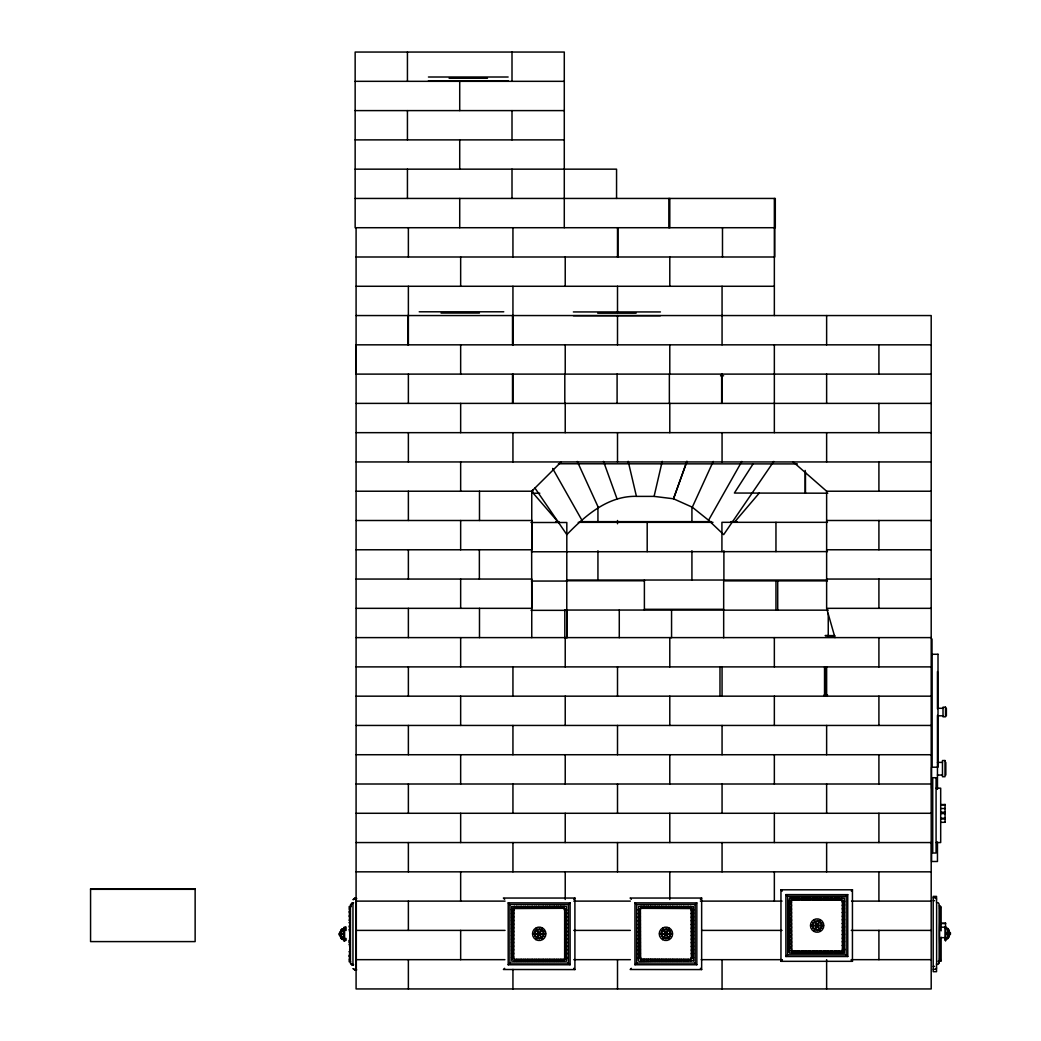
<?xml version="1.0" encoding="UTF-8"?>
<svg xmlns="http://www.w3.org/2000/svg" width="1041" height="1041" viewBox="0 0 1041 1041"><rect width="100%" height="100%" fill="white"/><g stroke="black" fill="none" stroke-linecap="round" stroke-linejoin="round"><path stroke-width="1.5" d="M512.94 315.553L512.94 344.831L512.94 286.275M791.42 900.881L791.446 902.82L789.351 902.781L789.468 952.749M842.286 900.465C841.401 905.592 847.842 900.023 842.416 900.868M789.976 897.98L789.351 902.82M789.338 900.868L792.24 900.049L842.026 900.153M789.338 908.181C792.123 905.826 792.357 912.228 789.351 910.133M789.338 915.507C792.123 913.139 792.357 919.541 789.351 917.459M789.338 922.82C792.123 920.465 792.357 926.867 789.351 924.772M789.338 930.147C792.123 927.778 792.357 934.18 789.351 932.098M789.338 937.46C792.123 935.104 792.357 941.506 789.351 939.411M789.338 944.786C792.123 942.417 792.357 948.819 789.351 946.737M564.677 958.644C564.339 952.788 570.429 959.932 563.975 959.308L514.501 959.321L513.655 958.488L513.916 908.546L563.858 908.299C564.131 912.463 569.752 909.808 564.677 908.975M350.869 904.863L351.702 903.419M564.651 958.709L564.651 908.923M693.475 960.791L693.475 906.828M791.433 900.66L791.824 950.953L841.583 951.071C848.09 951.344 842.312 944.929 842.403 950.238L842.403 900.881M513.681 908.975C514.592 913.972 508.151 908.155 513.773 908.715M636.415 496.388L654.086 496.388L662.219 461.345M789.351 904.421C792.24 902.3 792.292 908.507 789.351 906.477M789.351 911.734C792.24 909.613 792.292 915.82 789.351 913.79M789.351 919.06C792.24 916.939 792.292 923.146 789.351 921.116M789.351 926.373C792.24 924.252 792.292 930.459 789.351 928.429M789.351 933.699C792.24 931.578 792.292 937.785 789.351 935.755M789.351 941.012C792.24 938.891 792.292 945.098 789.351 943.068M789.351 948.338C792.253 946.217 792.279 952.437 789.351 950.394M686.878 461.345L673.501 498.782L654.086 496.388M686.969 461.436L673.501 498.782L692.304 507.201L708.57 520.24L723.677 534.632L773.775 461.436M353.016 899.619L354.617 898.435M353.433 899.619L354.213 898.604M351.988 904.004L353.602 902.755M693.488 960.791L639.135 961.416L638.302 960.583L638.549 906.451L693.488 906.828M936.575 968.052L935.391 969.236L933.283 969.288M692.304 507.201L713.228 461.436M948.208 936.445L948.169 935.052L948.169 936.523M708.57 520.24L741.817 461.436M753.19 463.765L734.373 493.044L827.79 493.2M948.715 937.329L947.674 938.735M340.875 930.342L341.916 928.936M341.292 930.342L341.786 929.691M847.725 894.661L785.877 894.609L785.877 956.51L847.777 956.51L847.738 894.609L846.164 896.275L846.164 954.831L847.777 956.51M852.436 889.795L852.436 961.324L780.958 961.324L780.958 889.795L852.488 889.795L851.304 891.031M354.669 898.786L356.113 897.954M844.238 952.918L844.238 898.201M341.955 929.756L341.786 929.938A7.417 7.04 80.8 0 0 340.745 931.76L340.745 931.89A7.417 3.839 -21.6 0 1 340.954 931.565M734.373 522.322L759.279 493.044M570.065 902.911L508.203 902.859L508.203 964.76L570.117 964.76L570.104 902.859L568.451 904.538L568.451 963.094L570.065 964.708M504.638 899.294L503.389 898.045L574.905 898.045L573.682 899.294M696.793 902.911L634.945 902.859L634.945 964.76L696.845 964.76L696.845 902.859L695.18 904.538L695.18 963.094L696.793 964.708M631.366 899.294L630.117 898.045L701.647 898.045L700.411 899.294M568.451 963.094L509.895 963.094L508.216 964.76M695.18 963.094L636.624 963.094L635.01 964.708M504.638 968.338L503.454 969.509L574.905 969.574L574.905 898.045M631.366 968.338L630.182 969.509L701.647 969.574L701.647 898.045M846.164 954.831L787.634 954.831L785.903 956.51M356.087 491.222L531.756 491.222L561.229 461.944M782.312 960.075L781.088 961.259M628.178 461.306L636.415 496.323C607.866 495.815 585.549 515.36 566.825 534.632L534.957 488.06M341.955 930.446L341.786 930.602A7.417 3.839 -21.6 0 0 341.201 931.24M350.349 911.096L349.19 911.395L349.19 912.97L350.349 913.269M350.349 914.753L349.19 915.065L349.19 916.627L350.349 916.939M349.711 918.578L349.464 916.666M350.349 918.409L349.464 918.683M350.349 922.079L349.19 922.378L350.244 924.994L349.464 926.009M350.349 925.735L349.19 926.035L349.88 927.648M350.349 929.392L349.19 929.704C350.31 933.712 349.958 936.991 349.464 940.648M350.349 940.374L349.19 940.674L349.19 942.248L350.349 942.547M349.711 944.2L349.464 942.287M350.349 944.031L349.464 944.304M350.349 947.687L349.607 949.561L350.349 949.873M350.349 951.357L349.19 951.656L349.88 953.257M350.349 955.013L349.19 955.313L349.19 956.887L350.349 957.186M350.349 958.67L349.19 958.982L349.19 961.754L350.661 961.754M844.108 953.049L789.937 953.14M349.464 911.369L349.711 909.444M349.464 915.026L350.244 914.011L349.464 913.009M349.464 922.339L350.244 921.337L349.464 920.322M349.464 929.665L349.711 927.752M349.464 951.617C350.336 949.769 349.698 948.104 349.711 946.048M349.464 955.287L349.711 953.361M349.464 958.943L350.244 957.928L349.464 956.926M641.217 908.299L640.397 909.131L640.644 959.073L690.586 959.321C690.964 955 696.429 958.11 691.419 958.488L691.172 908.546L641.009 908.325L641.074 906.204M514.488 908.299L514.345 906.204M354.2 898.435L355.046 898.383M351.689 903.25L353.38 903.198M352.535 903.198L350.453 904.863L350.453 963.419L352.535 965.098M349.88 918.683L349.19 920.283L350.349 920.595M349.88 944.304L349.19 944.343L349.88 945.944M789.937 897.98L844.108 898.071M563.975 959.308L564.014 961.416M690.703 959.308L690.743 961.416M841.609 951.071L841.766 953.166M939.867 959.047L939.489 959.047M428.437 77.008L508.138 77.008M449.126 78.27L487.474 78.27M428.437 80.782L508.138 80.782M355.15 81.328L564.287 81.328M355.15 110.606L564.287 110.606M355.15 139.884L564.287 139.884M355.15 169.162L616.558 169.162L616.558 198.441M355.15 198.441L775.298 198.441L775.298 227.719M356.087 256.997L774.764 256.997L774.764 227.719L355.15 227.719L355.15 52.05L564.287 52.05L564.287 227.719M356.087 286.275L774.348 286.275M419.211 311.793L503.766 311.793M573.37 311.936L660.423 311.936M441.072 313.042L479.42 313.042M597.729 313.185L636.09 313.185M356.087 315.553L931.201 315.553L931.201 988.95L356.087 988.937L356.087 227.719M573.37 315.696L660.423 315.696M931.201 344.831L356.087 344.831L356.087 374.109L931.201 374.109M720.541 375.801L723.586 375.801M356.087 403.387L931.201 403.387M356.087 432.666L931.201 432.666M356.087 461.944L931.201 461.944M558.418 463.765L797.393 463.922M793.177 461.944L826.632 491.222L931.201 491.222M531.691 493.226L539.798 493.226M356.087 520.5L531.756 520.5M826.632 520.5L931.201 520.5M555.803 521.645L559.043 521.645M580.11 521.645L711.38 521.645M730.821 521.645L737.301 521.645M530.975 522.504L566.825 522.504L566.759 637.821M578.197 522.335L712.968 522.335M827.439 522.322L721.92 522.322L721.92 551.6M356.087 549.778L531.756 549.778L531.756 491.222M826.632 549.778L931.201 549.778M531.444 551.782L827.439 551.6M356.087 579.056L531.756 579.056L531.756 637.612M826.632 579.056L931.201 579.056M567.15 580.032L827.309 580.032M566.421 580.774L644.392 580.774M531.444 581.06L566.825 581.06M827.439 580.878L723.677 580.878L723.677 637.808M356.087 608.334L531.756 608.334L531.652 549.778M826.632 491.222L826.632 608.334L931.201 608.334M644.392 609.31L723.508 609.31M564.795 610.052L723.833 610.052M531.027 610.338L566.825 610.338M723.677 610.156L828.246 610.156M834.648 635.609L825.136 635.609L834.648 635.843M356.087 637.612L931.201 637.612M356.087 666.891L931.201 666.891M824.225 694.894L827.465 694.894M824.225 695.31L827.465 695.31M356.087 696.169L931.201 696.169M938.006 708.283L943.016 708.283M938.006 715.805L943.016 715.805M356.087 725.447L931.201 725.447M356.087 754.725L931.201 754.725M937.46 762.389L942.482 762.389M937.46 775.051L942.482 775.051M356.087 784.003L931.201 784.003M936.08 788.18L940.687 788.18L940.687 842.559L936.08 842.559M940.687 804.55L945.072 804.55M940.687 804.875L945.072 804.875M940.687 808.519L945.072 808.519M940.687 812.214L945.072 812.214M356.087 813.281L931.201 813.281M940.687 813.581L945.072 813.581M940.687 818.239L945.072 818.239M940.687 818.994L945.072 818.994M940.687 822.338L945.072 822.286M356.087 842.559L931.201 842.559M356.087 871.837L931.201 871.837M90.567 889.313L195.135 889.313M785.981 894.661L787.634 896.275L846.164 896.275M933.283 897.771L935.391 897.823L936.575 899.008M354.63 898.383L356.725 898.383M933.283 900.699L934.532 900.699M356.087 901.116L505.054 901.116M573.76 901.116L630.339 901.116M700.346 901.116L782.038 901.116M851.564 901.116L931.201 901.116M508.216 902.859L509.895 904.538L568.451 904.538M635.01 902.911L636.624 904.538L695.18 904.538M939.346 905.93L940.387 905.93C939.372 925.449 939.372 941.624 940.387 961.129M351.416 906.099L350.674 906.945M350.661 906.542L349.19 906.542L349.19 909.313L350.349 909.613M939.489 908.012L940.387 908.012M691.406 908.975C696.897 908.78 690.456 913.621 691.302 908.715M941.129 923.224L945.527 923.224M941.129 923.549L945.527 923.549M941.129 927.18L945.527 927.18M356.087 930.394L505.054 930.394M573.76 930.394L630.339 930.394M701.608 930.394L782.038 930.394M851.265 930.394L931.201 930.394M941.129 937.668L945.527 937.668M640.423 958.644C634.841 958.891 641.503 953.92 640.514 958.904M356.087 959.672L504.898 959.672M573.76 959.672L630.378 959.672M701.153 959.672L782.038 959.672M851.265 959.672L931.201 959.672M938.071 961.22L941.129 961.22L941.129 937.238M353.38 965.098L351.702 964.864L350.869 963.419M933.283 966.36L934.532 966.36M356.725 969.9L354.63 969.9L353.433 968.664M841.609 900.049L841.766 897.954M690.599 908.299L690.743 906.204M563.871 908.299L564.014 906.204M349.607 923.953L350.349 924.252M349.607 938.592L350.349 938.891M353.602 964.656L352.769 964.434M355.046 969.9L353.016 968.664M641.113 959.308L641.074 961.416M514.488 959.321L514.345 961.416M349.464 927.648L350.349 927.908M349.464 945.944L350.349 946.217M349.464 953.257L350.349 953.53M341.708 931.37L341.422 932.632L341.708 931.37A7.417 7.04 80.8 0 1 342.021 930.836M781.01 889.795L782.312 891.031M341.955 937.837L341.786 937.681A7.417 3.839 21.6 0 1 341.487 937.368M700.411 968.338L701.647 969.574M573.682 968.338L574.905 969.574M851.304 960.075L852.449 961.259M948.715 929.73L947.674 928.325M558.523 522.504L533.226 493.226L532.498 490.142M342.333 939.346L341.292 937.954M341.708 939.073L340.875 937.954M552.641 468.437L581.932 520.24M577.287 461.436L598.211 507.201M603.507 461.384L617.001 498.782M826.632 608.334L834.999 637.612M950.433 932.697L950.433 934.363M949.6 931.851L949.6 935.208M946.373 708.283L946.373 715.805M945.827 762.389L945.827 775.051M945.827 926.841L945.827 940.218M945.527 923.016L945.527 928.832M945.527 937.368L945.527 941.012M945.072 804.342L945.072 822.338M944.994 926.841L944.994 940.218M941.129 906.854L941.129 930.836M937.46 671.549L937.46 708.895M937.46 715.388L937.46 789.338M937.46 842.013L937.46 861.493L931.604 861.493L931.604 842.013M936.536 902.807L936.536 896.392L933.191 896.392L933.191 971.682L936.536 971.682L936.536 963.667M932.02 638.966L932.02 654.906M931.604 767.334L931.604 788.44M878.916 344.831L878.916 374.109M878.916 403.387L878.916 432.666M878.916 461.944L878.916 491.222M878.916 520.5L878.916 549.778M878.916 579.056L878.916 608.334M878.916 637.612L878.916 666.891M878.916 696.169L878.916 725.447M878.916 754.725L878.916 784.003M878.916 813.281L878.916 842.559M878.916 871.837L878.916 901.116M878.916 930.394L878.916 959.672M839.671 897.954L839.671 900.049M839.671 951.071L839.671 953.166M838.109 897.954L838.109 900.049M838.109 951.071L838.109 953.166M836.014 897.954L836.014 900.049M836.014 951.071L836.014 953.166M834.453 897.954L834.453 900.049M834.453 951.071L834.453 953.166M832.358 897.954L832.358 900.049M832.358 951.071L832.358 953.166M830.783 897.954L830.783 900.049M830.783 951.071L830.783 953.166M828.701 897.954L828.701 900.049M828.701 951.071L828.701 953.166M828.246 613.409L828.246 636.181M827.127 897.954L827.127 900.049M827.127 951.071L827.127 953.166M826.632 315.553L826.632 344.831M826.632 374.109L826.632 403.387M826.632 432.666L826.632 461.944M826.632 666.891L826.632 696.169M826.632 725.447L826.632 754.725M826.632 784.003L826.632 813.281M826.632 842.559L826.632 871.837M826.632 959.672L826.632 988.95M825.071 666.734L825.071 695.31M825.045 897.954L825.045 900.049M825.045 951.071L825.045 953.166M824.537 666.891L824.537 696.169M823.47 897.954L823.47 900.049M823.47 951.071L823.47 953.166M821.388 897.954L821.388 900.049M821.388 951.071L821.388 953.166M819.814 897.954L819.814 900.049M819.814 951.071L819.814 953.166M817.732 897.954L817.732 900.049M817.732 951.071L817.732 953.166M816.157 897.954L816.157 900.049M816.157 951.071L816.157 953.166M814.075 897.954L814.075 900.049M814.075 951.071L814.075 953.166M812.5 897.954L812.5 900.049M812.5 951.071L812.5 953.166M810.405 897.954L810.405 900.049M810.405 951.071L810.405 953.166M808.844 897.954L808.844 900.049M808.844 951.071L808.844 953.166M806.749 897.954L806.749 900.049M806.749 951.071L806.749 953.166M805.474 471.898L805.474 493.044M805.187 470.428L805.187 493.2M805.187 897.954L805.187 900.049M805.187 951.071L805.187 953.166M803.092 897.954L803.092 900.049M803.092 951.071L803.092 953.166M801.531 897.954L801.531 900.049M801.531 951.071L801.531 953.166M799.436 897.954L799.436 900.049M799.436 951.071L799.436 953.166M797.874 897.954L797.874 900.049M797.874 951.071L797.874 953.166M795.779 897.954L795.779 900.049M795.779 951.071L795.779 953.166M794.218 897.954L794.218 900.049M794.218 951.071L794.218 953.166M792.123 897.954L792.123 900.062M792.123 951.045L792.123 953.166M789.312 898.786L789.312 952.333M787.634 896.275L787.634 954.831M777.718 580.878L777.718 610.156M775.961 522.322L775.961 551.6M775.961 580.878L775.961 610.156M774.348 198.441L774.348 315.553M774.348 344.831L774.348 432.666M774.348 637.612L774.348 666.891M774.348 696.169L774.348 725.447M774.348 754.725L774.348 784.003M774.348 813.281L774.348 842.559M774.348 871.837L774.348 901.116M723.898 550.754L723.898 580.032M722.493 227.719L722.493 256.997M722.064 286.275L722.064 344.831M722.064 374.109L722.064 403.387M722.064 432.666L722.064 461.944M722.064 666.891L722.064 696.169M722.064 725.447L722.064 754.725M722.064 784.003L722.064 813.281M722.064 842.559L722.064 871.837M722.064 959.672L722.064 988.95M721.647 374.109L721.647 403.387M719.982 666.891L719.982 696.169M691.927 507.006L691.927 521.645M691.927 550.754L691.927 580.032M688.648 906.204L688.648 908.299M688.648 959.321L688.648 961.416M687.086 906.204L687.086 908.299M687.086 959.321L687.086 961.416M684.991 906.204L684.991 908.299M684.991 959.321L684.991 961.416M683.43 906.204L683.43 908.299M683.43 959.321L683.43 961.416M681.335 906.204L681.335 908.299M681.335 959.321L681.335 961.416M679.76 906.204L679.76 908.299M679.76 959.321L679.76 961.416M677.678 906.204L677.678 908.299M677.678 959.321L677.678 961.416M676.103 906.204L676.103 908.299M676.103 959.321L676.103 961.416M674.008 906.204L674.008 908.299M674.008 959.321L674.008 961.416M672.447 906.204L672.447 908.299M672.447 959.321L672.447 961.416M671.562 610.052L671.562 637.704M670.352 906.204L670.352 908.299M670.352 959.321L670.352 961.416M669.792 198.441L669.792 227.719M669.792 256.997L669.792 286.275M669.792 344.831L669.792 374.109M669.792 403.387L669.792 432.666M669.792 637.612L669.792 666.891M669.792 696.169L669.792 725.447M669.792 754.725L669.792 784.003M669.792 813.281L669.792 842.559M669.792 871.837L669.792 899.489M669.363 374.109L669.363 403.387M668.842 198.441L668.842 227.719M668.79 906.204L668.79 908.299M668.79 959.321L668.79 961.416M666.695 906.204L666.695 908.299M666.695 959.321L666.695 961.416M665.121 906.204L665.121 908.299M665.121 959.321L665.121 961.416M663.039 906.204L663.039 908.299M663.039 959.321L663.039 961.416M661.464 906.204L661.464 908.299M661.464 959.321L661.464 961.416M659.382 906.204L659.382 908.299M659.382 959.321L659.382 961.416M657.808 906.204L657.808 908.299M657.808 959.321L657.808 961.416M655.713 906.204L655.713 908.299M655.713 959.321L655.713 961.416M654.151 906.204L654.151 908.299M654.151 959.321L654.151 961.416M652.056 906.204L652.056 908.299M652.056 959.321L652.056 961.416M650.482 906.204L650.482 908.299M650.482 959.321L650.482 961.416M648.4 906.204L648.4 908.299M648.4 959.321L648.4 961.416M647.19 522.335L647.19 551.613M646.825 906.204L646.825 908.299M646.825 959.321L646.825 961.416M644.743 906.204L644.743 908.299M644.743 959.321L644.743 961.416M644.392 580.032L644.392 610.052M643.169 906.204L643.169 908.299M643.169 959.321L643.169 961.416M636.624 904.538L636.624 963.094M619.278 610.052L619.278 637.704M617.925 227.719L617.925 256.997M617.508 227.719L617.508 256.997M617.508 286.275L617.508 312.469M617.508 315.553L617.508 344.831M617.508 432.666L617.508 461.944M617.508 520.5L617.508 523.753M617.508 666.891L617.508 696.169M617.508 725.447L617.508 754.725M617.508 784.003L617.508 813.281M617.508 842.559L617.508 871.837M617.508 959.672L617.508 988.95M617.092 374.109L617.092 403.387M597.937 507.006L597.937 521.645M597.937 550.754L597.937 580.032M566.994 610.052L566.994 637.704M565.224 256.997L565.224 286.275M565.224 344.831L565.224 374.109M565.224 403.387L565.224 432.666M565.224 637.612L565.224 666.891M565.224 696.169L565.224 725.447M565.224 754.725L565.224 784.003M565.224 813.281L565.224 842.559M565.224 871.837L565.224 899.489M564.808 374.109L564.808 403.387M564.821 610.338L564.821 637.99M561.919 906.204L561.919 908.299M561.919 959.321L561.919 961.416M560.357 906.204L560.357 908.299M560.357 959.321L560.357 961.416M558.262 906.204L558.262 908.299M558.262 959.321L558.262 961.416M556.688 906.204L556.688 908.299M556.688 959.321L556.688 961.416M554.606 906.204L554.606 908.299M554.606 959.321L554.606 961.416M553.031 906.204L553.031 908.299M553.031 959.321L553.031 961.416M550.936 906.204L550.936 908.299M550.936 959.321L550.936 961.416M549.375 906.204L549.375 908.299M549.375 959.321L549.375 961.416M547.28 906.204L547.28 908.299M547.28 959.321L547.28 961.416M545.718 906.204L545.718 908.299M545.718 959.321L545.718 961.416M543.623 906.204L543.623 908.299M543.623 959.321L543.623 961.416M542.049 906.204L542.049 908.299M542.049 959.321L542.049 961.416M539.967 906.204L539.967 908.299M539.967 959.321L539.967 961.416M538.392 906.204L538.392 908.299M538.392 959.321L538.392 961.416M536.297 906.204L536.297 908.299M536.297 959.321L536.297 961.416M534.736 906.204L534.736 908.299M534.736 959.321L534.736 961.416M532.641 906.204L532.641 908.299M532.641 959.321L532.641 961.416M532.185 520.5L532.185 549.778M531.079 906.204L531.079 908.299M531.079 959.321L531.079 961.416M528.984 906.204L528.984 908.299M528.984 959.321L528.984 961.416M527.41 906.204L527.41 908.299M527.41 959.321L527.41 961.416M525.328 906.204L525.328 908.299M525.328 959.321L525.328 961.416M523.753 906.204L523.753 908.299M523.753 959.321L523.753 961.416M521.658 906.204L521.658 908.299M521.658 959.321L521.658 961.416M520.097 906.204L520.097 908.299M520.097 959.321L520.097 961.416M518.002 906.204L518.002 908.299M518.002 959.321L518.002 961.416M516.44 906.204L516.44 908.299M516.44 959.321L516.44 961.416M512.94 227.719L512.94 256.997M512.94 374.109L512.94 403.387M512.94 432.666L512.94 461.944M512.94 666.891L512.94 696.169M512.94 725.447L512.94 754.725M512.94 784.003L512.94 813.281M512.94 842.559L512.94 871.837M512.94 969.431L512.94 988.95M512.523 315.553L512.523 344.831M512.523 374.109L512.523 403.387M512.003 52.05L512.003 81.328M512.003 110.606L512.003 139.884M512.003 169.162L512.003 198.441M509.895 904.538L509.895 963.094M479.485 491.222L479.485 520.5M479.485 608.334L479.485 637.612M479.367 549.778L479.367 579.056M460.656 256.997L460.656 286.275M460.656 344.831L460.656 374.109M460.656 403.387L460.656 432.666M460.656 461.944L460.656 491.222M460.656 520.5L460.656 549.778M460.656 579.056L460.656 608.334M460.656 637.612L460.656 666.891M460.656 696.169L460.656 725.447M460.656 754.725L460.656 784.003M460.656 813.281L460.656 842.559M460.656 871.837L460.656 901.116M460.656 930.394L460.656 959.672M459.719 81.328L459.719 110.606M459.719 139.884L459.719 169.162M459.719 198.441L459.719 227.719M408.371 227.719L408.371 256.997M408.371 286.275L408.371 344.831M408.371 374.109L408.371 403.387M408.371 432.666L408.371 461.944M408.371 491.222L408.371 520.5M408.371 549.778L408.371 579.056M408.371 608.334L408.371 637.612M408.371 666.891L408.371 696.169M408.371 725.447L408.371 754.725M408.371 784.003L408.371 813.281M408.371 842.559L408.371 871.837M408.371 901.116L408.371 930.394M408.371 959.672L408.371 988.95M407.955 315.553L407.955 344.831M407.434 52.05L407.434 81.328M407.434 110.606L407.434 139.884M407.434 169.162L407.434 198.441M356.308 898.383L356.308 969.9M352.964 903.198L352.964 965.098M349.607 918.722L349.607 920.283M349.607 926.035L349.607 927.609M349.607 940.674L349.607 942.248M349.607 955.313L349.607 956.887M346.08 927.024L346.08 930.472M346.08 938.448L346.08 940.4M345.235 927.024L345.235 930.368M345.235 938.448L345.235 940.4M345.013 927.453L345.013 928.351M345.013 939.945L345.013 940.83M344.597 927.453L344.597 940.83M344.181 927.453L344.181 928.351M344.181 939.945L344.181 940.83M343.751 927.453L343.751 940.83M340.407 932.476L340.407 933.309M339.991 932.476L339.991 935.82M339.574 933.309L339.574 934.974M339.158 933.309L339.158 934.974M343.946 928.598A8.588 7.001 61.2 0 1 344.74 928.195A8.588 5.569 -41.7 0 0 343.946 928.949M343.946 938.475A8.588 5.569 41.7 0 0 344.74 939.229A8.588 7.001 -61.2 0 1 343.946 938.813M341.201 937.486A7.417 7.04 -80.8 0 0 341.786 938.344L342.125 938.696A8.588 7.001 -61.2 0 0 342.879 939.255M340.954 937.017A7.417 7.04 -80.8 0 1 340.745 936.523L340.745 936.393A7.417 3.839 21.6 0 0 340.954 936.718M343.686 939.659A8.588 7.001 -61.2 0 1 343.296 939.476M342.879 938.904A8.588 5.569 41.7 0 1 342.489 938.488M511.573 957.33C512.497 962.144 515.698 953.66 511.573 957.33M511.573 953.673C512.653 958.553 515.607 949.965 511.573 953.673M511.573 950.004C512.497 954.805 515.698 946.334 511.573 950.004M511.573 946.347C512.653 951.24 515.607 942.639 511.573 946.347M511.573 942.691C512.497 947.492 515.698 939.008 511.573 942.691M511.573 939.034C512.653 943.914 515.607 935.325 511.573 939.034M511.573 935.365C512.497 940.166 515.698 931.695 511.573 935.365M511.573 931.708C512.653 936.601 515.607 927.999 511.573 931.708M511.573 928.052C512.497 932.853 515.698 924.369 511.573 928.052M511.573 924.395C512.653 929.275 515.607 920.686 511.573 924.395M511.573 920.725C512.497 925.527 515.698 917.056 511.573 920.725M511.573 917.069C512.653 921.962 515.607 913.36 511.573 917.069M511.573 913.412C512.497 918.214 515.698 909.73 511.573 913.412M564.69 953.673C565.77 958.553 568.724 949.965 564.69 953.673M564.69 950.004C565.614 954.805 568.815 946.334 564.69 950.004M564.69 946.347C565.77 951.24 568.724 942.639 564.69 946.347M564.69 942.691C565.614 947.492 568.815 939.008 564.69 942.691M564.69 939.034C565.77 943.914 568.724 935.325 564.69 939.034M564.69 935.365C565.614 940.166 568.815 931.695 564.69 935.365M564.69 931.708C565.77 936.601 568.724 927.999 564.69 931.708M564.69 928.052C565.614 932.853 568.815 924.369 564.69 928.052M564.69 924.395C565.77 929.275 568.724 920.686 564.69 924.395M564.69 920.725C565.614 925.527 568.815 917.056 564.69 920.725M564.69 917.069C565.77 921.962 568.724 913.36 564.69 917.069M564.69 913.412C565.614 918.214 568.815 909.73 564.69 913.412M638.302 953.673C639.382 958.553 642.336 949.965 638.302 953.673M638.302 950.004C639.226 954.805 642.427 946.334 638.302 950.004M638.302 946.347C639.382 951.24 642.336 942.639 638.302 946.347M638.302 942.691C639.226 947.492 642.427 939.008 638.302 942.691M638.302 939.034C639.382 943.914 642.336 935.325 638.302 939.034M638.302 935.365C639.226 940.166 642.427 931.695 638.302 935.365M638.302 931.708C639.382 936.601 642.336 927.999 638.302 931.708M638.302 928.052C639.226 932.853 642.427 924.369 638.302 928.052M638.302 924.395C639.382 929.275 642.336 920.686 638.302 924.395M638.302 920.725C639.226 925.527 642.427 917.056 638.302 920.725M638.302 917.069C639.382 921.962 642.336 913.36 638.302 917.069M638.302 913.412C639.226 918.214 642.427 909.73 638.302 913.412M638.302 909.756C639.395 914.649 642.349 906.021 638.302 909.756M691.419 917.069C692.512 921.962 695.453 913.36 691.419 917.069M691.419 913.412C692.343 918.214 695.544 909.73 691.419 913.412M691.419 953.673C692.512 958.553 695.453 949.965 691.419 953.673M691.419 950.004C692.343 954.805 695.544 946.334 691.419 950.004M691.419 946.347C692.512 951.24 695.453 942.639 691.419 946.347M691.419 942.691C692.343 947.492 695.544 939.008 691.419 942.691M691.419 939.034C692.512 943.914 695.453 935.325 691.419 939.034M691.419 935.365C692.343 940.166 695.544 931.695 691.419 935.365M691.419 931.708C692.512 936.601 695.453 927.999 691.419 931.708M691.419 928.052C692.343 932.853 695.544 924.369 691.419 928.052M691.419 924.395C692.512 929.275 695.453 920.686 691.419 924.395M691.419 920.725C692.343 925.527 695.544 917.056 691.419 920.725M842.403 945.41C843.731 950.238 846.112 941.663 842.403 945.41M842.403 941.754C843.47 946.633 846.515 938.058 842.403 941.754M842.403 938.097C843.731 942.912 846.112 934.337 842.403 938.097M842.403 934.441C843.47 939.32 846.515 930.732 842.403 934.441M842.403 930.771C843.731 935.599 846.112 927.024 842.403 930.771M842.403 927.115C843.47 931.994 846.515 923.419 842.403 927.115M842.403 923.458C843.731 928.273 846.112 919.697 842.403 923.458M842.403 919.802C843.47 924.681 846.515 916.093 842.403 919.802M842.403 916.132C843.731 920.96 846.112 912.384 842.403 916.132M842.403 912.476C843.47 917.355 846.515 908.78 842.403 912.476M842.403 908.819C843.731 913.634 846.112 905.058 842.403 908.819M842.403 905.163C843.47 910.042 846.515 901.454 842.403 905.163M821.7 922.951C821.765 925.865 819.215 921.493 821.7 922.951M511.599 906.828L511.821 961.168L566.538 961.168L566.538 906.451L511.599 906.828M538.431 933.595C539.446 936.77 540.891 931.357 538.431 933.595M543.727 931.214C543.74 934.128 541.203 929.743 543.727 931.214M665.16 933.595C666.175 936.77 667.632 931.357 665.16 933.595M670.456 931.214C670.482 934.128 667.945 929.743 670.456 931.214M816.495 925.345C817.51 928.52 818.955 923.107 816.495 925.345M939.138 962.808L938.305 964.252L936.627 964.487L936.627 902.573L938.305 902.807L939.138 904.252L939.138 962.808M534.775 935.976C536.076 938.566 535.907 933.855 534.775 935.976M661.503 935.976C662.805 938.566 662.636 933.855 661.503 935.976M812.761 927.713C813.945 930.316 814.075 925.67 812.761 927.713M818.473 923.172L818.707 923.315A7.417 2.472 -32.5 0 0 820.022 922.014L820.204 921.636A8.588 4.541 -48 0 0 820.334 920.036A8.588 4.099 -71.5 0 0 819.098 920.999L818.877 921.35A7.417 2.095 -87 0 0 818.473 923.172M540.448 931.422L540.682 931.565A7.417 2.355 -33 0 0 542.023 930.264L542.218 929.886A8.588 4.372 -48.7 0 0 542.4 928.286A8.588 4.307 -71.2 0 0 541.112 929.249L540.891 929.613A7.417 2.303 -86.9 0 0 540.448 931.422M667.177 931.422L667.411 931.565A7.417 2.355 -33 0 0 668.764 930.264L668.947 929.886A8.588 4.372 -48.7 0 0 669.129 928.286A8.588 4.307 -71.2 0 0 667.841 929.249L667.619 929.613A7.417 2.303 -86.9 0 0 667.177 931.422M538.08 935.807L538.002 936.197A7.417 2.381 -86.9 0 1 537.559 938.019L537.325 938.37A8.588 4.385 -71.1 0 1 536.024 939.333A8.588 4.32 -49 0 1 536.219 937.733L536.414 937.355A7.417 2.316 -33.2 0 1 537.768 936.054L538.08 935.807M664.809 935.807L664.744 936.197A7.417 2.381 -86.9 0 1 664.288 938.019L664.054 938.37A8.588 4.385 -71.1 0 1 662.753 939.333A8.588 4.32 -49 0 1 662.948 937.733L663.143 937.355A7.417 2.316 -33.2 0 1 664.496 936.054L664.809 935.807M816.105 927.544L816.04 927.947A7.417 2.589 -86.9 0 1 815.558 929.756L815.311 930.12A8.588 4.593 -70.8 0 1 813.958 931.083A8.588 4.151 -49.6 0 1 814.205 929.483L814.413 929.106A7.417 2.199 -33.6 0 1 815.793 927.804L816.105 927.544M340.329 931.76L340.329 931.89A7.417 3.839 -21.6 0 1 341.37 930.602L341.708 930.225A8.588 5.569 -41.7 0 1 343.27 928.624A8.588 7.001 61.2 0 0 341.708 929.587L341.37 929.938A7.417 7.04 80.8 0 0 340.329 931.76M949.405 935.521L949.262 935.911A7.417 7.04 80.8 0 1 948.208 937.733L947.883 938.084A8.588 7.001 61.2 0 1 946.321 939.047A8.588 5.569 -41.7 0 0 947.883 937.447L948.208 937.069A7.417 3.839 -21.6 0 0 949.262 935.781L949.405 935.521M340.329 934.011L340.329 934.284A7.417 3.188 -20.4 0 0 341.37 934.805L341.708 934.779A8.588 1.431 -30.9 0 0 343.27 934.141A8.588 1.431 30.9 0 0 341.708 933.504L341.37 933.478A7.417 3.188 20.4 0 0 340.329 934.011M949.405 933.53L949.262 933.673A7.417 3.188 20.4 0 1 948.208 934.193L947.883 934.167A8.588 1.431 30.9 0 1 946.321 933.53A8.588 1.431 -30.9 0 1 947.883 932.892L948.208 932.866A7.417 3.188 -20.4 0 1 949.262 933.4L949.405 933.53M818.07 921.051C816.3 923.068 816.235 919.06 818.07 921.051M540.071 929.301C538.262 931.292 538.236 927.323 540.071 929.301M666.8 929.301C664.991 931.292 664.965 927.323 666.8 929.301M538.431 938.266C539.876 940.361 540.422 936.419 538.431 938.266M665.16 938.266C666.604 940.361 667.164 936.419 665.16 938.266M818.07 930.068C816.209 932.046 816.274 928.078 818.07 930.068M341.916 936.744L340.875 936.041L341.916 936.744M947.883 930.758L948.169 932.02L947.883 930.758M821.7 928.156C819.215 929.626 821.765 925.241 821.7 928.156M543.727 936.419C541.203 937.915 543.74 933.478 543.727 936.419M670.456 936.419C667.932 937.915 670.482 933.478 670.456 936.419M535.126 931.044C533.473 933.374 537.533 931.109 535.126 931.044M661.855 931.044C660.215 933.374 664.275 931.109 661.855 931.044M813.112 922.781C811.46 925.124 815.571 922.86 813.112 922.781M819.931 925.423L819.931 925.696A7.417 2.225 27.5 0 0 821.687 926.217L822.091 926.191A8.588 4.294 12.3 0 0 823.522 925.553A8.588 4.294 -12.3 0 0 822.091 924.915L821.687 924.902A7.417 2.225 -27.5 0 0 819.931 925.423M541.906 933.673L541.906 933.946A7.417 2.329 27 0 0 543.688 934.467L544.118 934.454A8.588 4.333 11.3 0 0 545.588 933.816A8.588 4.333 -11.3 0 0 544.118 933.178L543.688 933.152A7.417 2.329 -27 0 0 541.906 933.673M668.634 933.673L668.634 933.946A7.417 2.329 27 0 0 670.43 934.467L670.846 934.454A8.588 4.333 11.3 0 0 672.317 933.816A8.588 4.333 -11.3 0 0 670.846 933.178L670.43 933.152A7.417 2.329 -27 0 0 668.634 933.673M536.922 933.816L536.544 933.946A7.417 2.355 -26.8 0 1 534.749 934.467L534.319 934.454A8.588 4.359 -11 0 1 532.836 933.816A8.588 4.359 11 0 1 534.319 933.178L534.749 933.152A7.417 2.355 26.8 0 1 536.544 933.673L536.922 933.816M663.664 933.816L663.286 933.946A7.417 2.355 -26.8 0 1 661.477 934.467L661.061 934.454A8.588 4.359 -11 0 1 659.565 933.816A8.588 4.359 11 0 1 661.061 933.178L661.477 933.152A7.417 2.355 26.8 0 1 663.286 933.673L663.664 933.816M814.96 925.553L814.582 925.696A7.417 2.446 -26.3 0 1 812.748 926.217L812.318 926.191A8.588 4.398 -10 0 1 810.783 925.553A8.588 4.398 10 0 1 812.318 924.915L812.748 924.902A7.417 2.446 26.3 0 1 814.582 925.423L814.96 925.553M938.006 654.269L932.15 654.269L932.15 767.204L938.006 767.204L938.006 654.269M945.527 707.177L943.016 707.177L943.016 716.794L945.527 716.794L945.527 707.177M944.994 760.529L942.482 760.529L942.482 776.716L944.994 776.716L944.994 760.529M936.08 777.731L932.736 777.731L932.736 853.021L936.08 853.021L936.08 777.731M195.135 888.819L90.567 888.819L90.567 941.598L195.135 941.598L195.135 888.819M816.105 923.562L815.793 923.315A7.417 2.199 33.6 0 1 814.413 922.014L814.205 921.636A8.588 4.151 49.6 0 1 813.971 920.036A8.588 4.593 70.8 0 1 815.311 920.999L815.545 921.35A7.417 2.589 86.9 0 1 816.04 923.172L816.105 923.562M664.809 931.812L664.496 931.565A7.417 2.316 33.2 0 1 663.143 930.264L662.948 929.886A8.588 4.32 49 0 1 662.753 928.286A8.588 4.385 71.1 0 1 664.054 929.249L664.288 929.613A7.417 2.381 86.9 0 1 664.744 931.422L664.809 931.812M538.08 931.812L537.768 931.565A7.417 2.316 33.2 0 1 536.414 930.264L536.219 929.886A8.588 4.32 49 0 1 536.024 928.286A8.588 4.385 71.1 0 1 537.325 929.249L537.559 929.613A7.417 2.381 86.9 0 1 538.002 931.422L538.08 931.812M667.411 936.054L667.177 936.197A7.417 2.303 86.9 0 0 667.619 938.019L667.841 938.37A8.588 4.307 71.2 0 0 669.129 939.333A8.588 4.372 48.7 0 0 668.947 937.733L668.764 937.355A7.417 2.355 33 0 0 667.411 936.054M540.682 936.054L540.448 936.197A7.417 2.303 86.9 0 0 540.891 938.019L541.112 938.37A8.588 4.307 71.2 0 0 542.4 939.333A8.588 4.372 48.7 0 0 542.218 937.733L542.023 937.355A7.417 2.355 33 0 0 540.682 936.054M818.707 927.804L818.473 927.947A7.417 2.095 87 0 0 818.877 929.756L819.098 930.12A8.588 4.099 71.5 0 0 820.334 931.083A8.588 4.541 48 0 0 820.204 929.483L820.022 929.106A7.417 2.472 32.5 0 0 818.707 927.804M948.208 929.99L947.883 929.613A8.588 5.569 41.7 0 0 946.321 928.012A8.588 7.001 -61.2 0 1 947.883 928.975L948.208 929.327A7.417 7.04 -80.8 0 1 949.262 931.148L949.262 931.148A7.417 3.839 21.6 0 0 948.208 929.99M341.526 937.837L341.37 937.681A7.417 3.839 21.6 0 1 340.329 936.393L340.329 936.523A7.417 7.04 -80.8 0 0 341.37 938.344L341.708 938.696A8.588 7.001 -61.2 0 0 343.27 939.659A8.588 5.569 41.7 0 1 341.708 938.058L341.526 937.837M535.855 939.607A6.688 6.688 0 0 0 545.9 933.816A6.688 6.688 0 0 0 535.855 928.012A6.688 6.688 0 0 0 535.855 939.607M538.392 935.26A1.679 1.679 0 0 0 540.904 933.816A1.679 1.679 0 0 0 538.392 932.359A1.679 1.679 0 0 0 538.392 935.26M662.596 939.607A6.688 6.688 0 0 0 672.629 933.816A6.688 6.688 0 0 0 662.596 928.012A6.688 6.688 0 0 0 662.596 939.607M665.121 935.26A1.679 1.679 0 0 0 667.632 933.816A1.679 1.679 0 0 0 665.121 932.359A1.679 1.679 0 0 0 665.121 935.26M813.789 931.344A6.688 6.688 0 0 0 823.821 925.553A6.688 6.688 0 0 0 813.789 919.763A6.688 6.688 0 0 0 813.789 931.344M816.43 927.01A1.679 1.666 0 0 0 818.942 925.553A1.679 1.666 0 0 0 816.43 924.109A1.679 1.666 0 0 0 816.43 927.01"/></g></svg>
